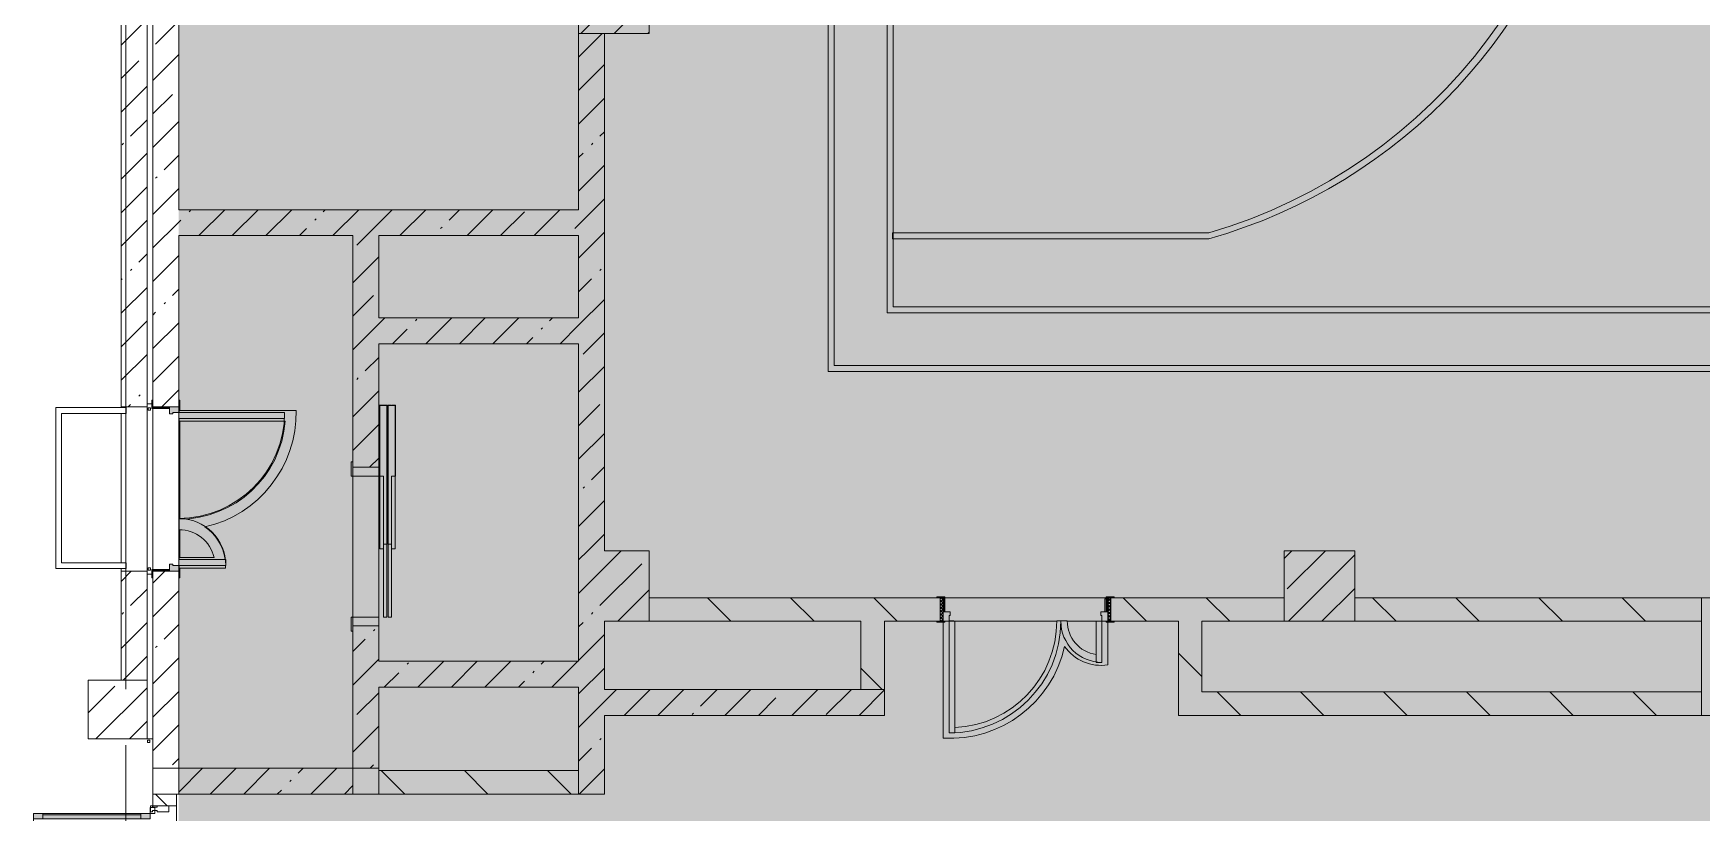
# Model space of a CAD drawing. Header units: millimetres. Extents: x 35363 to 232034, y -8553 to 29000.
# Drawn here: x 142548 to 156734, y 10073 to 16700 of the extents above; entities that cross this region are included whole.
import ezdxf

# ---------------------------------------------------------------- set-up
doc = ezdxf.new("R2010")
doc.units = ezdxf.units.MM
doc.linetypes.add('Осевая', pattern=[3175, 635, -476.25, 1587.5, -476.25])
doc.layers.add('A-DETL-GENF-1', color=7, linetype='Continuous', lineweight=9, true_color=0xc0c0c0, transparency=0.4)
for name, color, linetype, lineweight, true_color in [('A-DETL-GENF-2', 7, 'Continuous', 5, 0xe2e2e2), ('A-DETL-GENF-3', 7, 'Continuous', 5, 0xaaaaaa), ('A-DOOR-3', 7, 'Continuous', 5, 0xaaaaaa), ('A-DOOR-4', 7, 'Continuous', 5, 0xe2e2e2), ('A-DOOR-5', 7, 'Continuous', 5, 0xb7b7b7), ('A-DOOR-FRAM-4', 7, 'Continuous', 5, 0xe2e2e2), ('A-DOOR-FRAM-5', 7, 'Continuous', 5, 0xaaaaaa), ('A-DOOR-FRAM-6', 7, 'Continuous', 5, 0xb7b7b7), ('A-FLOR-1', 7, 'Continuous', 5, 0xaaaaaa), ('A-FLOR-2', 7, 'Continuous', 5, 0xb7b7b7), ('A-WALL-3', 7, 'Continuous', 9, 0x737373), ('I-WALL-4', 7, 'Continuous', 5, 0x737373), ('S-COLS-2', 7, 'Continuous', 5, 0x737373)]:
    doc.layers.add(name, color=color, linetype=linetype, lineweight=lineweight, true_color=true_color)
for name, color, linetype, lineweight in [('A-GLAZ-CWMG-2', 7, 'Continuous', 5), ('A-WALL-2', 7, 'Continuous', 5), ('I-WALL-3', 7, 'Continuous', 5), ('S-COLS-1', 7, 'Continuous', 5), ('Оси', 7, 'Continuous', 9), ('Оси-2', 7, 'Осевая', 9)]:
    doc.layers.add(name, color=color, linetype=linetype, lineweight=lineweight)
pattern_1 = [(135, (105024.03, 0), (-353.5534, -353.5534), [])]
pattern_2 = [(45, (105024.03, 0), (-285.123, 285.123), []), (45, (105309.15, 0), (-285.123, 285.123), [504.031, -100.806, 16.764, -84.042])]

# ---------------------------------------------------------------- blocks, each defined once
blk = doc.blocks.new('BSC_Колонна _Прямоугольная - 600х600-V89-2_6_2_птичка')
at = {"layer": 'S-COLS-1'}
h = blk.add_hatch(dxfattribs=at)
h.set_pattern_fill('FP_109', color=256, style=0, pattern_type=2)
h.set_pattern_definition([(45, (-42460, -17000), (-285.123, 285.123), []), (45, (-42174.88, -17000), (-285.123, 285.123), [504.031, -100.806, 16.764, -84.042])])
h.paths.add_polyline_path([(-300, -300), (300, -300), (300, 300), (-300, 300)])
at = {"layer": 'S-COLS-2'}
for p, q in [((300, 300), (-300, 300)), ((-300, 300), (-300, -300)), ((300, -300), (300, 300)), ((-300, -300), (300, -300))]:
    blk.add_line(p, q, dxfattribs=at)
blk = doc.blocks.new('110_Дверь_СКБ_2Ст - Д-6_л__ ДОО_Дв_1450x2100h_Дверь из раздевальной в коридор-V77-2_6_2_птичка')
at = {"layer": 'A-DOOR-3'}
h = blk.add_hatch(dxfattribs=at)
h.set_pattern_fill('FP_25', color=256, style=0, pattern_type=2)
h.set_pattern_definition([(135, (1576.41, 164.685), (-14.14214, -14.14214), []), (225, (1576.41, 164.685), (14.14214, -14.14214), [])])
h.paths.add_polyline_path([(737.5, 100), (712.5, 100), (712.5, -100), (737.5, -100)])
at = {"layer": 'A-DOOR-4'}
for points in [[(662.5, 1050), (612.5, 1050), (612.5, 100), (662.5, 100)], [(-587.5, 336.8), (-587.5, 450), (-637.5, 450), (-637.5, 100), (-587.5, 100)]]:
    blk.add_hatch(color=256, dxfattribs=at).paths.add_polyline_path(points)
h = blk.add_hatch(color=256, dxfattribs=at)
h.paths.add_polyline_path([(712.5, 100), (662.5, 100), (662.5, 50), (652.5, 50), (652.5, 20), (712.5, 20)])
h.paths.add_polyline_path([(-627.5, 20), (-627.5, 50), (-637.5, 50), (-637.5, 100), (-687.5, 100), (-687.5, 20)])
at = {"layer": 'A-DOOR-FRAM-4'}
for points in [[(-672.5, 100), (-672.5, 108), (-742.5, 108), (-742.5, 100)], [(-672.5, 20), (-687.5, 20), (-687.5, -100), (-672.5, -100)], [(767.5, 100), (767.5, 108), (697.5, 108), (697.5, 100)], [(712.5, 20), (697.5, 20), (697.5, -100), (712.5, -100)], [(-672.5, -100), (-742.5, -100), (-742.5, -108), (-672.5, -108)], [(767.5, -108), (767.5, -100), (697.5, -100), (697.5, -108)]]:
    blk.add_hatch(color=256, dxfattribs=at).paths.add_polyline_path(points)
at = {"layer": 'A-DOOR-FRAM-5'}
h = blk.add_hatch(dxfattribs=at)
h.set_pattern_fill('FP_26', color=256, style=0, pattern_type=2)
h.set_pattern_definition([(45, (-546.384, 164.685), (-14.1421, 14.1421), []), (135, (-546.384, 164.685), (-14.1421, -14.1421), [])])
h.paths.add_polyline_path([(-687.5, -100), (-687.5, 100), (-712.5, 100), (-712.5, -100)])
at = {"layer": 'A-DOOR-5'}
for p, q in [((662.5, 1050), (612.5, 1050)), ((612.5, 1050), (612.5, 100)), ((662.5, 100), (662.5, 1050)), ((-637.5, 450), (-637.5, 100)), ((-587.5, 450), (-637.5, 450)), ((-587.5, 100), (-587.5, 450)), ((-637.5, 100), (-587.5, 100)), ((612.5, 100), (662.5, 100))]:
    blk.add_line(p, q, dxfattribs=at)
for centre, radius, start, end in [((662.5, 100), 950, 90, 180), ((-637.5, 100), 350, 360, 90)]:
    blk.add_arc(centre, radius, start, end, dxfattribs=at)
at = {"layer": 'A-DOOR-FRAM-6'}
for p, q in [((-672.5, 108), (-742.5, 108)), ((-742.5, 108), (-742.5, 100)), ((-742.5, 100), (-672.5, 100)), ((-687.5, 100), (-712.5, 100)), ((-712.5, 100), (-712.5, -100)), ((-637.5, 100), (-687.5, 100)), ((-687.5, 100), (-687.5, 20)), ((-687.5, -100), (-687.5, 100)), ((-687.5, 20), (-627.5, 20)), ((-672.5, 20), (-687.5, 20)), ((-687.5, 20), (-687.5, -100)), ((-672.5, 100), (-672.5, 108)), ((-672.5, -100), (-672.5, 20)), ((-637.5, 50), (-637.5, 100)), ((-627.5, 50), (-637.5, 50)), ((-627.5, 20), (-627.5, 50)), ((662.5, 50), (652.5, 50)), ((652.5, 50), (652.5, 20)), ((652.5, 20), (712.5, 20)), ((662.5, 100), (662.5, 50)), ((712.5, 100), (662.5, 100)), ((767.5, 108), (697.5, 108)), ((697.5, 108), (697.5, 100)), ((697.5, 100), (767.5, 100)), ((712.5, 20), (697.5, 20)), ((697.5, 20), (697.5, -100)), ((712.5, 20), (712.5, 100)), ((737.5, 100), (712.5, 100)), ((712.5, 100), (712.5, -100)), ((712.5, -100), (712.5, 20)), ((737.5, -100), (737.5, 100)), ((767.5, 100), (767.5, 108)), ((-672.5, -100), (-742.5, -100)), ((-742.5, -100), (-742.5, -108)), ((-742.5, -108), (-672.5, -108)), ((-712.5, -100), (-687.5, -100)), ((-687.5, -100), (-672.5, -100)), ((-672.5, -108), (-672.5, -100)), ((697.5, -100), (712.5, -100)), ((767.5, -100), (697.5, -100)), ((697.5, -100), (697.5, -108)), ((697.5, -108), (767.5, -108)), ((712.5, -100), (737.5, -100)), ((767.5, -108), (767.5, -100))]:
    blk.add_line(p, q, dxfattribs=at)
blk = doc.blocks.new('110_Дверь_СКБ_2Ст - Д-2 1450x2100h_Лестничная клетка EIS60-31576737-2_6_2_птичка')
at = {"layer": 'A-DOOR-4'}
for points in [[(-587.5, 110), (-587.5, 1010), (-637.5, 1010), (-637.5, 110)], [(662.5, 510), (612.5, 510), (612.5, 110), (662.5, 110)], [(712.5, 30), (697.5, 30), (697.5, -110), (712.5, -110)]]:
    blk.add_hatch(color=256, dxfattribs=at).paths.add_polyline_path(points)
h = blk.add_hatch(color=256, dxfattribs=at)
h.paths.add_polyline_path([(712.5, 110), (662.5, 110), (662.5, 60), (652.5, 60), (652.5, 30), (712.5, 30), (712.5, 102.6)])
h.paths.add_polyline_path([(-627.5, 30), (-627.5, 60), (-637.5, 60), (-637.5, 110), (-687.5, 110), (-687.5, 30)])
at = {"layer": 'A-DOOR-FRAM-4'}
for points in [[(-672.5, 110), (-672.5, 118), (-742.5, 118), (-742.5, 110)], [(-672.5, 30), (-687.5, 30), (-687.5, -110), (-672.5, -110)], [(767.5, 110), (767.5, 118), (697.5, 118), (697.5, 110)], [(-672.5, -110), (-742.5, -110), (-742.5, -118), (-672.5, -118)], [(767.5, -118), (767.5, -110), (697.5, -110), (697.5, -118)]]:
    blk.add_hatch(color=256, dxfattribs=at).paths.add_polyline_path(points)
at = {"layer": 'A-DOOR-5'}
for p, q in [((-637.5, 1010), (-637.5, 110)), ((-587.5, 1010), (-637.5, 1010)), ((-587.5, 110), (-587.5, 1010)), ((662.5, 510), (612.5, 510)), ((612.5, 510), (612.5, 110)), ((662.5, 110), (662.5, 510)), ((-637.5, 110), (-587.5, 110)), ((612.5, 110), (662.5, 110))]:
    blk.add_line(p, q, dxfattribs=at)
for centre, radius, start, end in [((-637.5, 110), 900, 0, 90), ((662.5, 110), 400, 90, 180)]:
    blk.add_arc(centre, radius, start, end, dxfattribs=at)
at = {"layer": 'A-DOOR-FRAM-5'}
for p, q in [((-687.5, 110), (-687.5, 30)), ((-687.5, 30), (-627.5, 30)), ((-672.5, 30), (-687.5, 30)), ((-687.5, 30), (-687.5, -110)), ((-672.5, -110), (-672.5, 30)), ((-637.5, 60), (-637.5, 110)), ((-627.5, 60), (-637.5, 60)), ((-627.5, 30), (-627.5, 60)), ((662.5, 60), (652.5, 60)), ((652.5, 60), (652.5, 30)), ((652.5, 30), (712.5, 30)), ((662.5, 110), (662.5, 60)), ((712.5, 30), (697.5, 30)), ((697.5, 30), (697.5, -110)), ((712.5, 30), (712.5, 110)), ((712.5, -110), (712.5, 30)), ((-672.5, -110), (-742.5, -110)), ((-742.5, -110), (-742.5, -118)), ((-742.5, -118), (-672.5, -118)), ((-687.5, -110), (-672.5, -110)), ((-672.5, -118), (-672.5, -110)), ((697.5, -110), (712.5, -110)), ((767.5, -110), (697.5, -110)), ((697.5, -110), (697.5, -118)), ((697.5, -118), (767.5, -118)), ((767.5, -118), (767.5, -110))]:
    blk.add_line(p, q, dxfattribs=at)
at = {"layer": 'A-DOOR-FRAM-6'}
for p, q in [((-672.5, 118), (-742.5, 118)), ((-742.5, 118), (-742.5, 110)), ((-742.5, 110), (-672.5, 110)), ((-637.5, 110), (-687.5, 110)), ((-672.5, 110), (-672.5, 118)), ((712.5, 110), (662.5, 110)), ((767.5, 118), (697.5, 118)), ((697.5, 118), (697.5, 110)), ((697.5, 110), (767.5, 110)), ((767.5, 110), (767.5, 118))]:
    blk.add_line(p, q, dxfattribs=at)
blk = doc.blocks.new('BSC_Колонна _Прямоугольная - 500х500-V177-2_6_2_птичка')
at = {"layer": 'S-COLS-1'}
h = blk.add_hatch(dxfattribs=at)
h.set_pattern_fill('FP_176', color=256, style=0, pattern_type=2)
h.set_pattern_definition([(45, (-38240, -10950), (-285.123, 285.123), []), (45, (-37954.88, -10950), (-285.123, 285.123), [504.031, -100.806, 16.764, -84.042])])
h.paths.add_polyline_path([(-250, -250), (250, -250), (250, 250), (-250, 250)])
for p, q in [((250, 250), (-250, 250)), ((-250, 250), (-250, -250)), ((250, -250), (250, 250)), ((-250, -250), (250, -250))]:
    blk.add_line(p, q, dxfattribs=at)
blk = doc.blocks.new('DOR_Дверь лифта - 1350х2050h-V182-2_6_2_птичка')
at = {"layer": 'A-DOOR-5'}
for p, q in [((-600, 125), (-720, 125)), ((-720, 125), (-720, 110)), ((-720, 110), (-600, 110)), ((-675, 110), (-675, -110)), ((-600, 110), (-675, 110)), ((-600, 110), (-600, 125)), ((600, 110), (-600, 110)), ((-600, 110), (-600, -110)), ((720, 125), (600, 125)), ((600, 125), (600, 110)), ((600, -110), (600, 110)), ((675, 110), (600, 110)), ((600, 110), (720, 110)), ((675, -110), (675, 110)), ((720, 110), (720, 125)), ((-675, -110), (-600, -110)), ((-600, -110), (600, -110)), ((-20, -120), (-20, -150)), ((600, -120), (-20, -120)), ((600, -110), (675, -110)), ((600, -150), (600, -120)), ((-600, -150), (-600, -180)), ((20, -150), (-600, -150)), ((-600, -180), (20, -180)), ((-600, -190), (-600, -220)), ((20, -190), (-600, -190)), ((-600, -220), (20, -220)), ((-20, -150), (600, -150)), ((-20, -220), (-20, -250)), ((600, -220), (-20, -220)), ((-20, -250), (600, -250)), ((20, -180), (20, -150)), ((20, -220), (20, -190)), ((600, -250), (600, -220))]:
    blk.add_line(p, q, dxfattribs=at)
at = {"layer": 'A-DOOR-FRAM-6'}
for p, q in [((600, -117), (600, -120)), ((1203, -117), (600, -117)), ((600, -120), (1200, -120)), ((1200, -120), (1200, -180)), ((1203, -183), (1203, -117)), ((1200, -180), (20, -180)), ((20, -180), (20, -183)), ((20, -183), (1203, -183)), ((1203, -187), (20, -187)), ((20, -187), (20, -190)), ((20, -190), (1200, -190)), ((600, -250), (600, -253)), ((1200, -250), (600, -250)), ((600, -253), (1203, -253)), ((1200, -190), (1200, -250)), ((1203, -219), (1203, -187)), ((1203, -253), (1203, -225))]:
    blk.add_line(p, q, dxfattribs=at)
blk = doc.blocks.new('Дверь_Витражная_остекление_ - ДВН_ДАО_Главный вход_1800 в свету 5-32258809-2_6_2_птичка')
at = {"layer": 'A-DETL-GENF-2'}
for points in [[(-947.5, -1012.5), (-947.5, -20), (-992.5, -20), (-992.5, -1012.5)], [(1042.5, -1012.5), (1042.5, -20), (997.5, -20), (997.5, -1012.5)]]:
    blk.add_hatch(color=256, dxfattribs=at).paths.add_polyline_path(points)
at = {"layer": 'A-DETL-GENF-3'}
for p, q in [((-947.5, -20), (-992.5, -20)), ((-992.5, -1012.5), (-992.5, -20)), ((-947.5, -20), (-992.5, -20)), ((-992.5, -20), (-992.5, -1012.5)), ((-992.5, -100), (-947.5, -100)), ((-982.5, -932.5), (-982.5, -100)), ((-947.5, -1012.5), (-947.5, -20)), ((-947.5, -1012.5), (-947.5, -20)), ((988.5, -932.5), (988.5, -100)), ((997.5, -1012.5), (997.5, -20)), ((997.5, -20), (997.5, -1012.5)), ((1042.5, -100), (997.5, -100)), ((1032.5, -932.5), (1032.5, -100)), ((1042.5, -1012.5), (1042.5, -20)), ((1042.5, -1012.5), (1042.5, -20)), ((-992.5, -932.5), (-947.5, -932.5)), ((1042.5, -932.5), (997.5, -932.5)), ((-992.5, -1012.5), (-947.5, -1012.5)), ((-992.5, -1012.5), (-947.5, -1012.5)), ((1042.5, -1012.5), (997.5, -1012.5)), ((997.5, -1012.5), (1042.5, -1012.5))]:
    blk.add_line(p, q, dxfattribs=at)
at = {"layer": 'A-DOOR-3'}
for p, q in [((-1042.5, 20), (-992.5, 20)), ((-1042.5, -20), (-1042.5, 20)), ((-992.5, 20), (-992.5, -20)), ((992.5, 20), (1042.5, 20)), ((992.5, -20), (992.5, 20)), ((1042.5, 20), (1042.5, -20)), ((-992.5, -20), (-1042.5, -20)), ((-992.5, -1012.5), (-992.5, -20)), ((992.5, -1012.5), (992.5, -20)), ((1042.5, -20), (992.5, -20))]:
    blk.add_line(p, q, dxfattribs=at)
for centre, start, end in [((992.5, -20), 209.21115, 212.8228), ((992.5, -20), 217.57984, 270), ((-992.5, -20), 270, 286.54233)]:
    blk.add_arc(centre, 992.5, start, end, dxfattribs=at)
blk = doc.blocks.new('Прямоугольный импост - Импост структурный с накладкой - 160мм Темный-31239248-2_6_2_птичка')
at = {"layer": 'A-GLAZ-CWMG-2'}
for p, q in [((0, 17), (-50, 17)), ((-50, 17), (-50, 0)), ((-50, 0), (-40, 0)), ((-40, 0), (-40, -40)), ((-10, -40), (-10, 0)), ((-10, 0), (0, 0)), ((0, 0), (0, 17)), ((-40, -40), (-50, -40)), ((-50, -40), (-50, -140)), ((-50, -140), (0, -140)), ((0, -40), (-10, -40)), ((0, -140), (0, -40))]:
    blk.add_line(p, q, dxfattribs=at)

msp = doc.modelspace()

# ---------------------------------------------------------------- hatches: boundary and pattern name
at = {"layer": 'A-DETL-GENF-1'}
msp.add_hatch(color=256, dxfattribs=at).paths.add_polyline_path([(180884, -280), (180884, 3300), (189884, 3300), (189884, 27350), (146934, 27350), (146934, 23778), (143784, 23778), (143784, -280), (180220.8, -280)])
at = {"layer": 'I-WALL-3'}
h = msp.add_hatch(dxfattribs=at)
h.set_pattern_fill('FP_91', color=256, style=0, pattern_type=2)
h.set_pattern_definition(pattern_2)
h.paths.add_polyline_path([(143784, 10450), (143784, 12125), (143564, 12125), (143564, 10450), (143776.7, 10450)])
h.paths.add_polyline_path([(143784, 13525), (143784, 21575), (143564, 21575), (143564, 13525), (143776.7, 13525)])
h.paths.add_polyline_path([(143564, 22975), (143784, 22975), (143784, 23420.3), (143564, 23420.3), (143564, 22978.4)])
h = msp.add_hatch(dxfattribs=at)
h.set_pattern_fill('FP_91', color=256, style=0, pattern_type=2)
h.set_pattern_definition(pattern_2)
h.paths.add_polyline_path([(143294, 11200), (143514, 11200), (143514, 12125), (143294, 12125)])
h.paths.add_polyline_path([(143294, 13525), (143514, 13525), (143514, 21575), (143294, 21575), (143294, 15340.3)])
h.paths.add_polyline_path([(143514, 22975), (143514, 23400), (143294, 23400), (143294, 22975)])
h = msp.add_hatch(dxfattribs=at)
h.set_pattern_fill('FP_91', color=256, style=0, pattern_type=2)
h.set_pattern_definition(pattern_2)
h.paths.add_polyline_path([(147404, 15200), (147404, 16700), (147184, 16700), (147184, 15200)])
h = msp.add_hatch(dxfattribs=at)
h.set_pattern_fill('FP_91', color=256, style=0, pattern_type=2)
h.set_pattern_definition(pattern_2)
h.paths.add_polyline_path([(147184, 14980), (147404, 14980), (147404, 15200), (143784, 15200), (143784, 14980), (146934, 14980)])
h = msp.add_hatch(dxfattribs=at)
h.set_pattern_fill('FP_91', color=256, style=0, pattern_type=2)
h.set_pattern_definition(pattern_2)
h.paths.add_polyline_path([(145484, 14280), (145484, 14980), (145264, 14980), (145264, 14280)])
h = msp.add_hatch(dxfattribs=at)
h.set_pattern_fill('FP_91', color=256, style=0, pattern_type=2)
h.set_pattern_definition(pattern_2)
h.paths.add_polyline_path([(147184, 10230), (147404, 10230), (147404, 11700), (147184, 11700), (147184, 10430)])
h.paths.add_polyline_path([(147404, 12300), (147404, 14980), (147184, 14980), (147184, 12300)])
h = msp.add_hatch(dxfattribs=at)
h.set_pattern_fill('FP_91', color=256, style=0, pattern_type=2)
h.set_pattern_definition(pattern_2)
h.paths.add_polyline_path([(145484, 10450), (145484, 11660), (145264, 11660), (145264, 10450)])
h.paths.add_polyline_path([(145264, 13010), (145484, 13010), (145484, 14280), (145264, 14280), (145264, 14165.2)])
h = msp.add_hatch(dxfattribs=at)
h.set_pattern_fill('FP_91', color=256, style=0, pattern_type=2)
h.set_pattern_definition(pattern_2)
h.paths.add_polyline_path([(146934, 14060), (147184, 14060), (147184, 14280), (145484, 14280), (145484, 14060), (145661.6, 14060)])
h = msp.add_hatch(dxfattribs=at)
h.set_pattern_fill('FP_94', color=256, style=0, pattern_type=2)
h.set_pattern_definition(pattern_1)
h.paths.add_polyline_path([(153798.8, 11700), (156734, 11700), (156734, 11900), (153784, 11900), (153784, 11700)])
h.paths.add_polyline_path([(151739.7, 11700), (153184, 11700), (153184, 11900), (151709.7, 11900), (151709.7, 11700)])
h.paths.add_polyline_path([(147784, 11700), (150259.7, 11700), (150259.7, 11900), (147784, 11900)])
h = msp.add_hatch(dxfattribs=at)
h.set_pattern_fill('FP_94', color=256, style=0, pattern_type=2)
h.set_pattern_definition(pattern_1)
h.paths.add_polyline_path([(149784.7, 11120), (149784.7, 11700), (149584.7, 11700), (149584.7, 11120)])
h = msp.add_hatch(dxfattribs=at)
h.set_pattern_fill('FP_94', color=256, style=0, pattern_type=2)
h.set_pattern_definition(pattern_1)
h.paths.add_polyline_path([(152484.7, 11100), (152484.7, 11700), (152284.7, 11700), (152284.7, 11100)])
h = msp.add_hatch(dxfattribs=at)
h.set_pattern_fill('FP_91', color=256, style=0, pattern_type=2)
h.set_pattern_definition(pattern_2)
h.paths.add_polyline_path([(147184, 11140), (147184, 11360), (145484, 11360), (145484, 11140), (145598.9, 11140)])
h = msp.add_hatch(dxfattribs=at)
h.set_pattern_fill('FP_91', color=256, style=0, pattern_type=2)
h.set_pattern_definition(pattern_2)
h.paths.add_polyline_path([(149784.7, 10900), (149784.7, 11120), (147404, 11120), (147404, 10900), (149243.3, 10900)])
h = msp.add_hatch(dxfattribs=at)
h.set_pattern_fill('FP_94', color=256, style=0, pattern_type=2)
h.set_pattern_definition(pattern_1)
h.paths.add_polyline_path([(166184, 10900), (166184, 11100), (164364, 11100), (164364, 10900), (165643.1, 10900)])
h.paths.add_polyline_path([(162334, 10900), (162554, 10900), (162554, 11100), (162334, 11100), (162334, 10980)])
h.paths.add_polyline_path([(161634, 10900), (161634, 11100), (161424, 11100), (161424, 10900), (161543.2, 10900)])
h.paths.add_polyline_path([(160524, 10900), (160524, 11100), (156934, 11100), (156934, 10900), (160176.5, 10900)])
h.paths.add_polyline_path([(163464, 10900), (163464, 11100), (163254, 11100), (163254, 10900), (163365.4, 10900)])
h.paths.add_polyline_path([(156734, 10900), (156734, 11100), (152284.7, 11100), (152284.7, 10900), (156532.1, 10900)])
h = msp.add_hatch(dxfattribs=at)
h.set_pattern_fill('FP_91', color=256, style=0, pattern_type=2)
h.set_pattern_definition(pattern_2)
h.paths.add_polyline_path([(145160.1, 10230), (145264, 10230), (145264, 10450), (143784, 10450), (143784, 10230)])
h = msp.add_hatch(dxfattribs=at)
h.set_pattern_fill('FP_94', color=256, style=0, pattern_type=2)
h.set_pattern_definition(pattern_1)
h.paths.add_polyline_path([(147184, 10230), (147184, 10430), (145484, 10430), (145484, 10230), (145598.9, 10230)])
h = msp.add_hatch(dxfattribs=at)
h.set_pattern_fill('FP_94', color=256, style=0, pattern_type=2)
h.set_pattern_definition(pattern_1)
h.paths.add_polyline_path([(143564, 7900), (143764, 7900), (143764, 8000), (143564, 8000)])
h.paths.add_polyline_path([(143564, 10130), (143764, 10130), (143764, 10230), (143564, 10230)])
at = {"layer": 'S-COLS-1'}
h = msp.add_hatch(dxfattribs=at)
h.set_pattern_fill('FP_91', color=256, style=0, pattern_type=2)
h.set_pattern_definition(pattern_2)
h.paths.add_polyline_path([(147404, 11700), (147784, 11700), (147784, 12300), (147184, 12300), (147184, 11700)])
h = msp.add_hatch(dxfattribs=at)
h.set_pattern_fill('FP_91', color=256, style=0, pattern_type=2)
h.set_pattern_definition(pattern_2)
h.paths.add_polyline_path([(153784, 11700), (153784, 12300), (153184, 12300), (153184, 11700)])

# ---------------------------------------------------------------- linework, layer by layer
at = {"layer": 'A-FLOR-1'}
for p, q in [((143337.2, 13518), (142737.2, 13518)), ((142737.2, 13518), (142737.2, 12148.2)), ((143337.2, 13468), (143337.2, 13518)), ((143556, 13550), (143514, 13550)), ((142787.2, 12198.2), (142787.2, 13468)), ((142787.2, 13468), (143337.2, 13468)), ((142737.2, 12148.2), (143337.2, 12148.2)), ((143337.2, 12198.2), (142787.2, 12198.2)), ((143337.2, 12148.2), (143337.2, 12198.2)), ((143514, 12100), (143556, 12100)), ((143564, 10700), (143514, 10700)), ((143564, 10230), (143564, 10450)), ((143784, 10230), (143764, 10230)), ((143564, 10120), (143564, 10130)), ((143564, 10130), (143564, 10120))]:
    msp.add_line(p, q, dxfattribs=at)
at = {"layer": 'A-FLOR-2'}
for p, q in [((149307.7, 24981.3), (149307.7, 13824.4)), ((149357.7, 13874.4), (149357.7, 24931.3)), ((149807.7, 24481.3), (149807.7, 14324.4)), ((149857.7, 14374.4), (149857.7, 24431.3)), ((152543.7, 15002.8), (149854, 15002.8)), ((149854, 15002.8), (149854, 14952.8)), ((149854, 14952.8), (152543.7, 14952.8)), ((159460.8, 14374.4), (149857.7, 14374.4)), ((149807.7, 14324.4), (169164, 14324.4)), ((149307.7, 13824.4), (169664, 13824.4)), ((169614, 13874.4), (149357.7, 13874.4)), ((144782.2, 13493.1), (143787.4, 13493.1)), ((143787.4, 13493.1), (143787.4, 13475)), ((143794, 13492.5), (143794, 13550)), ((143787.4, 13425), (143787.4, 13403.1)), ((143787.4, 13403.1), (144689.7, 13403.1)), ((143794, 12568.5), (143794, 13403.1)), ((143787.4, 12568.1), (143787.4, 12478.1)), ((143794, 12242), (143794, 12477.5)), ((144084.6, 12242), (143787.4, 12242)), ((143787.4, 12242), (143787.4, 12225)), ((143787.4, 12175), (143787.4, 12152)), ((143787.4, 12152), (144181.9, 12152)), ((143794, 12100), (143794, 12152)), ((151659.7, 11780), (151659.7, 11889.6)), ((151659.7, 11889.6), (151669.7, 11889.6)), ((150284.7, 11692), (150284.7, 10706.8)), ((150374.7, 11703), (150334.7, 11703)), ((151339.8, 11703), (151249.7, 11703)), ((151684.7, 11329.8), (151684.7, 11692)), ((145484, 10230), (145264, 10230))]:
    msp.add_line(p, q, dxfattribs=at)
for centre, radius, start, end in [((151259.5, 19382.8), 4564.4, 286.34112, 73.65888), ((151289, 19382.8), 4604.2, 285.81331, 348.1026), ((143787.4, 13473.1), 995, 282.67054, 1.1511), ((143787.4, 13473.1), 905, 270, 355.56313), ((143787.4, 12173.1), 395, 7.55422, 56.45952), ((143787.4, 12173.1), 305, 13.0427, 90), ((143787.4, 12173.1), 395, 356.92799, 0.27403), ((150344.7, 11700), 905, 272.53584, 0.18993), ((151624.7, 11700), 285, 179.39688, 261.89794), ((150344.7, 11700), 995, 266.54288, 347.60213), ((151624.7, 11700), 375, 214.72707, 279.2069)]:
    msp.add_arc(centre, radius, start, end, dxfattribs=at)
at = {"layer": 'A-WALL-2'}
for p, q in [((143544, 13515), (143524, 13515)), ((143524, 13515), (143524, 13495)), ((143524, 13495), (143544, 13495)), ((143544, 13495), (143544, 13515)), ((143524, 12155), (143524, 12135)), ((143544, 12155), (143524, 12155)), ((143524, 12135), (143544, 12135)), ((143544, 12135), (143544, 12155)), ((143518.5, 10689), (143518.5, 10669)), ((143538.5, 10689), (143518.5, 10689)), ((143518.5, 10669), (143538.5, 10669)), ((143538.5, 10669), (143538.5, 10689))]:
    msp.add_line(p, q, dxfattribs=at)
at = {"layer": 'A-WALL-3'}
for p, q in [((149584.7, 11120), (149784.7, 11120)), ((156734, 11100), (156734, 10900)), ((147184, 10230), (147184, 10430))]:
    msp.add_line(p, q, dxfattribs=at)
at = {"layer": 'I-WALL-3'}
for p, q in [((143294, 21584.5), (143294, 13518)), ((143514, 11200), (143514, 21584.5)), ((143564, 21520), (143564, 13580)), ((143294, 13525), (143514, 13525)), ((143564, 12140), (143564, 13510)), ((143294, 12198.2), (143294, 13468)), ((143294, 12148.2), (143294, 11200)), ((143514, 12125), (143294, 12125)), ((143564, 12070), (143564, 10450)), ((143564, 10450), (143784, 10450)), ((143764, 10230), (143564, 10230)), ((143564, 10230), (143564, 10130)), ((143764, 10230), (143764, 7900)), ((143564, 10130), (143764, 10130))]:
    msp.add_line(p, q, dxfattribs=at)
at = {"layer": 'I-WALL-4'}
for p, q in [((143784, 15200), (143784, 21520)), ((147184, 16700), (147184, 15200)), ((147404, 12300), (147404, 16700)), ((147184, 15200), (143784, 15200)), ((143784, 13580), (143784, 14980)), ((143784, 14980), (145264, 14980)), ((145264, 14980), (145264, 13010)), ((145484, 14980), (147184, 14980)), ((145484, 14280), (145484, 14980)), ((147184, 14980), (147184, 14280)), ((147184, 14280), (145484, 14280)), ((145484, 13010), (145484, 14060)), ((145484, 14060), (147184, 14060)), ((147184, 14060), (147184, 12300)), ((143784, 13425), (143784, 12225)), ((145264, 13010), (145484, 13010)), ((143784, 12070), (143784, 10230)), ((150229.7, 11900), (147784, 11900)), ((147784, 11900), (147784, 11700)), ((150299.7, 11900), (151669.7, 11900)), ((153184, 11900), (151739.7, 11900)), ((153184, 11700), (153184, 11900)), ((159184, 11900), (153784, 11900)), ((153784, 11900), (153784, 11700)), ((156734, 11900), (156734, 11100)), ((145264, 11660), (145264, 10230)), ((145484, 11660), (145264, 11660)), ((145484, 11360), (145484, 11660)), ((147184, 11700), (147184, 11360)), ((147404, 11120), (147404, 11700)), ((147784, 11700), (149584.7, 11700)), ((149584.7, 11700), (149584.7, 11120)), ((149784.7, 11700), (150229.7, 11700)), ((149784.7, 10900), (149784.7, 11700)), ((151249.6, 11700), (150384.7, 11700)), ((151584.7, 11700), (151340, 11700)), ((151739.7, 11700), (152284.7, 11700)), ((152284.7, 11700), (152284.7, 10900)), ((152484.7, 11700), (153184, 11700)), ((152484.7, 11100), (152484.7, 11700)), ((153784, 11700), (156734, 11700)), ((147184, 11360), (145484, 11360)), ((145484, 10230), (145484, 11140)), ((145484, 11140), (147184, 11140)), ((147184, 11140), (147184, 10430)), ((149584.7, 11120), (147404, 11120)), ((156734, 11100), (152484.7, 11100)), ((147404, 10900), (149784.7, 10900)), ((147404, 10230), (147404, 10900)), ((152284.7, 10900), (160724, 10900)), ((145484, 10450), (143784, 10450)), ((147184, 10430), (145484, 10430)), ((143784, 10230), (145264, 10230)), ((145264, 10230), (147404, 10230))]:
    msp.add_line(p, q, dxfattribs=at)
at = {"layer": 'S-COLS-2'}
for p, q in [((147184, 12300), (147184, 11700)), ((147784, 12300), (147404, 12300)), ((147784, 11700), (147784, 12300)), ((153784, 12300), (153184, 12300)), ((153184, 12300), (153184, 11900)), ((153784, 11900), (153784, 12300)), ((153184, 11900), (153184, 11700)), ((153784, 11700), (153784, 11900)), ((147404, 11700), (147784, 11700)), ((153184, 11700), (153784, 11700))]:
    msp.add_line(p, q, dxfattribs=at)
at = {"layer": 'Оси'}
msp.add_line((143334, 11277.7), (143334, 23777.7), dxfattribs=at)
at = {"layer": 'Оси-2'}
msp.add_line((143334, 7947.2), (143334, 11277.7), dxfattribs=at)

# ---------------------------------------------------------------- block references
at = {"layer": 'A-DOOR-3', "rotation": 269.9999999999999}
msp.add_blockref('Дверь_Витражная_остекление_ - ДВН_ДАО_Главный вход_1800 в свету 5-32258809-2_6_2_птичка', (143560, 9072.5), dxfattribs=at)
at = {"layer": 'A-DOOR-5'}
for name, p, rotation in [('110_Дверь_СКБ_2Ст - Д-2 1450x2100h_Лестничная клетка EIS60-31576737-2_6_2_птичка', (143674, 12837.5), 269.9999999999999), ('DOR_Дверь лифта - 1350х2050h-V182-2_6_2_птичка', (145374, 12335), 90), ('110_Дверь_СКБ_2Ст - Д-6_л__ ДОО_Дв_1450x2100h_Дверь из раздевальной в коридор-V77-2_6_2_птичка', (150997.2, 11800), 180)]:
    msp.add_blockref(name, p, dxfattribs=dict(at, rotation=rotation))
at = {"layer": 'A-GLAZ-CWMG-2', "rotation": 89.99999999999993}
msp.add_blockref('Прямоугольный импост - Импост структурный с накладкой - 160мм Темный-31239248-2_6_2_птичка', (143560, 10130), dxfattribs=at)
at = {"layer": 'S-COLS-1'}
msp.add_blockref('BSC_Колонна _Прямоугольная - 500х500-V177-2_6_2_птичка', (143264, 10950), dxfattribs=at)
at = {"layer": 'S-COLS-2'}
msp.add_blockref('BSC_Колонна _Прямоугольная - 600х600-V89-2_6_2_птичка', (147484, 17000), dxfattribs=at)

doc.saveas('drawing.dxf')
